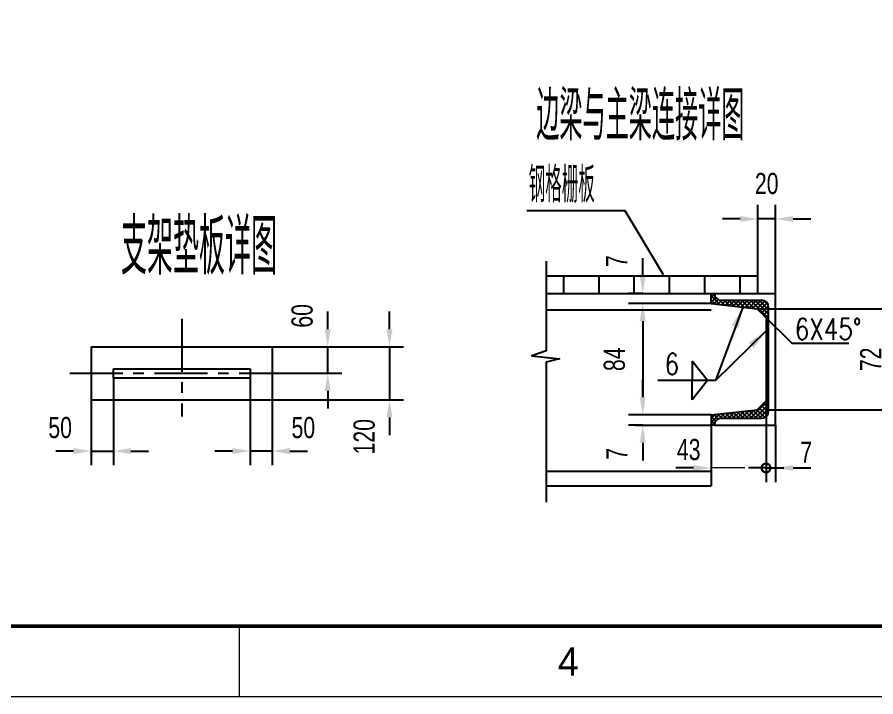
# Model space of a CAD drawing. Extents: x 148 to 221443, y -36682 to 6758.
# Drawn here: x 82567 to 84999, y -23167 to -21242 of the extents above; entities that cross this region are included whole.
import ezdxf
from ezdxf.enums import TextEntityAlignment as Align

# ---------------------------------------------------------------- set-up
doc = ezdxf.new("R2010")
doc.units = 0
doc.header["$LTSCALE"] = 10
doc.header["$MEASUREMENT"] = 0
doc.linetypes.add('CENTERX2', pattern=[4, 2.5, -0.5, 0.5, -0.5])
for name, color, linetype in [('2', 4, 'Continuous'), ('3', 255, 'Continuous'), ('9', 6, 'Continuous'), ('CENTER', 1, 'CENTERX2'), ('WHITE', 7, 'Continuous')]:
    doc.layers.add(name, color=color, linetype=linetype)
doc.layers.add('2（细实线）', color=3, linetype='Continuous', lineweight=20)
doc.layers.add('图框层', color=7, linetype='Continuous', lineweight=15)
doc.styles.add('HZ', font='ROMS.SHX', dxfattribs={"width": 0.75, "bigfont": 'GBCBIG.SHX'})
doc.styles.get("Standard").update_dxf_attribs({"font": 'wison_e.shx', "width": 0.75, "bigfont": 'wison_c.shx'})
doc.styles.add('XW', font='ROMANS.shx', dxfattribs={"width": 0.85})
doc.dimstyles.new('DIM1', dxfattribs={"dimscale": 20, "dimtxt": 3, "dimasz": 2.5, "dimexe": 2, "dimexo": 0, "dimgap": 1, "dimtad": 0, "dimdec": 0, "dimzin": 0, "dimdsep": 46, "dimtxsty": 'Standard', "dimcen": 2, "dimclrd": 3, "dimclre": 3, "dimclrt": 3, "dimadec": 0, "dimazin": 0, "dimtfac": 0.666667, "dimtdec": 0, "dimtofl": 0, "dimtmove": 2, "dimatfit": 1, "dimfxl": 2, "dimtvp": 1.333333, "dimtolj": 1, "dimtzin": 0, "dimarcsym": 0})

# ---------------------------------------------------------------- blocks, each defined once
blk = doc.blocks.new('*D1192')
at = {"layer": '2', "color": 3, "linetype": 'Continuous', "lineweight": -2}
for p, q in [((83621.6, -22125.9), (83621.6, -22075.9)), ((83289.2, -22175.9), (83661.6, -22175.9)), ((83289.2, -22325.9), (83661.6, -22325.9)), ((83621.6, -22375.9), (83621.6, -22425.9))]:
    blk.add_line(p, q, dxfattribs=at)
at = {"layer": '2', "color": 3}
for points in [[(83613.3, -22125.9), (83630, -22125.9), (83621.6, -22175.9)], [(83630, -22375.9), (83613.3, -22375.9), (83621.6, -22325.9)]]:
    blk.add_solid(points, dxfattribs=at)
at = {"layer": 'Defpoints', "color": 0}
for p in [(83289.2, -22175.9), (83289.2, -22325.9), (83621.6, -22325.9)]:
    blk.add_point(p, dxfattribs=at)
at = {"layer": '2', "color": 3, "insert": (83549.9, -22430.5), "char_height": 60, "attachment_point": 5, "rotation": 90}
blk.add_mtext('\\A1;120', dxfattribs=at)
blk = doc.blocks.new('*D1193')
at = {"layer": '2', "color": 3, "linetype": 'Continuous', "lineweight": -2}
for p, q in [((83446.4, -22125.9), (83446.4, -22075.9)), ((83289.2, -22175.9), (83486.4, -22175.9)), ((83289.2, -22250.9), (83486.4, -22250.9)), ((83446.4, -22300.9), (83446.4, -22350.9))]:
    blk.add_line(p, q, dxfattribs=at)
at = {"layer": '2', "color": 3}
for points in [[(83438.1, -22125.9), (83454.8, -22125.9), (83446.4, -22175.9)], [(83454.8, -22300.9), (83438.1, -22300.9), (83446.4, -22250.9)]]:
    blk.add_solid(points, dxfattribs=at)
at = {"layer": 'Defpoints', "color": 0}
for p in [(83289.2, -22175.9), (83289.2, -22250.9), (83446.4, -22250.9)]:
    blk.add_point(p, dxfattribs=at)
at = {"layer": '2', "color": 3, "insert": (83374.2, -22088.2), "char_height": 60, "attachment_point": 5, "rotation": 90}
blk.add_mtext('\\A1;60', dxfattribs=at)
blk = doc.blocks.new('*D1194')
at = {"layer": '2', "color": 3, "linetype": 'Continuous', "lineweight": -2}
for p, q in [((83226.7, -22263.4), (83226.7, -22511)), ((83289.2, -22325.9), (83289.2, -22511)), ((83176.7, -22471), (83126.7, -22471)), ((83339.2, -22471), (83389.2, -22471))]:
    blk.add_line(p, q, dxfattribs=at)
at = {"layer": '2', "color": 3}
for points in [[(83176.7, -22479.4), (83176.7, -22462.7), (83226.7, -22471)], [(83339.2, -22462.7), (83339.2, -22479.4), (83289.2, -22471)]]:
    blk.add_solid(points, dxfattribs=at)
at = {"layer": 'Defpoints', "color": 0}
for p in [(83226.7, -22263.4), (83289.2, -22325.9), (83226.7, -22471)]:
    blk.add_point(p, dxfattribs=at)
at = {"layer": '2', "color": 3, "insert": (83377.4, -22404.8), "char_height": 60, "attachment_point": 5}
blk.add_mtext('\\A1;50', dxfattribs=at)
blk = doc.blocks.new('_DotSmall')
at = {"layer": 'WHITE', "color": 0, "const_width": 0.5}
blk.add_lwpolyline([(-0.0625, 0, 1), (0.0625, 0, 1)], format="xyb", close=True, dxfattribs=at)
blk = doc.blocks.new('*D1195')
at = {"layer": '2', "color": 3, "linetype": 'Continuous', "lineweight": -2}
for p, q in [((84688.1, -22343.5), (84688.1, -22558.9)), ((84715, -22397.7), (84715, -22558.9)), ((84688.1, -22518.9), (84638.1, -22518.9)), ((84765, -22518.9), (84815, -22518.9))]:
    blk.add_line(p, q, dxfattribs=at)
at = {"layer": '2', "color": 3}
blk.add_solid([(84765, -22510.5), (84765, -22527.2), (84715, -22518.9)], dxfattribs=at)
at = {"layer": 'Defpoints', "color": 0}
for p in [(84688.1, -22343.5), (84715, -22397.7), (84715, -22518.9)]:
    blk.add_point(p, dxfattribs=at)
at = {"layer": '2', "color": 3, "lineweight": -2, "xscale": 50, "yscale": 50, "zscale": 50}
blk.add_blockref('_DotSmall', (84688.1, -22518.9), dxfattribs=at)
at = {"layer": '2', "color": 3, "insert": (84801.9, -22474.2), "char_height": 60, "attachment_point": 5}
blk.add_mtext('\\A1;7', dxfattribs=at)
blk = doc.blocks.new('*D1196')
at = {"layer": '2', "color": 3, "linetype": 'Continuous', "lineweight": -2}
for p, q in [((84688.1, -22329.1), (84688.1, -22558.9)), ((84532.5, -22397.7), (84532.5, -22558.9)), ((84482.5, -22518.9), (84432.5, -22518.9)), ((84688.1, -22518.9), (84738.1, -22518.9))]:
    blk.add_line(p, q, dxfattribs=at)
at = {"layer": '2', "color": 3}
blk.add_solid([(84482.5, -22527.2), (84482.5, -22510.5), (84532.5, -22518.9)], dxfattribs=at)
at = {"layer": 'Defpoints', "color": 0}
for p in [(84688.1, -22329.1), (84532.5, -22397.7), (84688.1, -22518.9)]:
    blk.add_point(p, dxfattribs=at)
at = {"layer": '2', "color": 3, "lineweight": -2, "xscale": 50, "yscale": 50, "zscale": 50, "rotation": 180}
blk.add_blockref('_DotSmall', (84688.1, -22518.9), dxfattribs=at)
at = {"layer": '2', "color": 3, "insert": (84469, -22467.1), "char_height": 60, "attachment_point": 5}
blk.add_mtext('\\A1;43', dxfattribs=at)
blk = doc.blocks.new('*D1197')
at = {"layer": '2', "color": 3, "linetype": 'Continuous', "lineweight": -2}
for p, q in [((84663.1, -22068.1), (85104.6, -22068.1)), ((85064.6, -22118.1), (85064.6, -22304.6)), ((84688.1, -22354.6), (85104.6, -22354.6))]:
    blk.add_line(p, q, dxfattribs=at)
at = {"layer": '2', "color": 3}
for points in [[(85072.9, -22118.1), (85056.2, -22118.1), (85064.6, -22068.1)], [(85056.2, -22304.6), (85072.9, -22304.6), (85064.6, -22354.6)]]:
    blk.add_solid(points, dxfattribs=at)
at = {"layer": 'Defpoints', "color": 0}
for p in [(84663.1, -22068.1), (84688.1, -22354.6), (85064.6, -22354.6)]:
    blk.add_point(p, dxfattribs=at)
at = {"layer": '2', "color": 3, "insert": (84984.6, -22211.3), "char_height": 60, "attachment_point": 5, "rotation": 90}
blk.add_mtext('\\A1;72', dxfattribs=at)
blk = doc.blocks.new('*D1198')
at = {"layer": '2', "color": 3, "linetype": 'Continuous', "lineweight": -2}
for p, q in [((84532.5, -22053.4), (84298.7, -22053.4)), ((84338.7, -22103.4), (84338.7, -22318.7)), ((84532.5, -22368.7), (84298.7, -22368.7))]:
    blk.add_line(p, q, dxfattribs=at)
at = {"layer": '2', "color": 3}
for points in [[(84347, -22103.4), (84330.4, -22103.4), (84338.7, -22053.4)], [(84330.4, -22318.7), (84347, -22318.7), (84338.7, -22368.7)]]:
    blk.add_solid(points, dxfattribs=at)
at = {"layer": 'Defpoints', "color": 0}
for p in [(84532.5, -22053.4), (84338.7, -22368.7), (84532.5, -22368.7)]:
    blk.add_point(p, dxfattribs=at)
at = {"layer": '2', "color": 3, "insert": (84258.7, -22211.1), "char_height": 60, "attachment_point": 5, "rotation": 90}
blk.add_mtext('\\A1;84', dxfattribs=at)
blk = doc.blocks.new('*D1199')
at = {"layer": '2', "color": 3, "linetype": 'Continuous', "lineweight": -2}
for p, q in [((84338.7, -22318.7), (84338.7, -22268.7)), ((84338.7, -22368.7), (84298.7, -22368.7)), ((84338.7, -22397.7), (84298.7, -22397.7)), ((84338.7, -22447.7), (84338.7, -22497.7))]:
    blk.add_line(p, q, dxfattribs=at)
at = {"layer": '2', "color": 3}
for points in [[(84330.4, -22318.7), (84347, -22318.7), (84338.7, -22368.7)], [(84347, -22447.7), (84330.4, -22447.7), (84338.7, -22397.7)]]:
    blk.add_solid(points, dxfattribs=at)
at = {"layer": 'Defpoints', "color": 0}
for p in [(84338.7, -22368.7), (84338.7, -22397.7), (84338.7, -22397.7)]:
    blk.add_point(p, dxfattribs=at)
at = {"layer": '2', "color": 3, "insert": (84265.4, -22479), "char_height": 60, "attachment_point": 5, "rotation": 90}
blk.add_mtext('\\A1;7', dxfattribs=at)
blk = doc.blocks.new('*D1200')
at = {"layer": '2', "color": 3, "linetype": 'Continuous', "lineweight": -2}
for p, q in [((84338.7, -21974.4), (84338.7, -21924.4)), ((84338.7, -22024.4), (84298.7, -22024.4)), ((84338.7, -22053.4), (84298.7, -22053.4)), ((84338.7, -22103.4), (84338.7, -22153.4))]:
    blk.add_line(p, q, dxfattribs=at)
at = {"layer": '2', "color": 3}
for points in [[(84330.4, -21974.4), (84347, -21974.4), (84338.7, -22024.4)], [(84347, -22103.4), (84330.4, -22103.4), (84338.7, -22053.4)]]:
    blk.add_solid(points, dxfattribs=at)
at = {"layer": 'Defpoints', "color": 0}
for p in [(84338.7, -22024.4), (84338.7, -22024.4), (84338.7, -22053.4)]:
    blk.add_point(p, dxfattribs=at)
at = {"layer": '2', "color": 3, "insert": (84264.9, -21933.3), "char_height": 60, "attachment_point": 5, "rotation": 90}
blk.add_mtext('\\A1;7', dxfattribs=at)
blk = doc.blocks.new('*D1201')
at = {"layer": '2', "color": 3, "linetype": 'Continuous', "lineweight": -2}
for p, q in [((84665, -22024.4), (84665, -21773.7)), ((84715, -22068.1), (84715, -21773.7)), ((84615, -21813.7), (84565, -21813.7)), ((84765, -21813.7), (84815, -21813.7))]:
    blk.add_line(p, q, dxfattribs=at)
at = {"layer": '2', "color": 3}
for points in [[(84615, -21822.1), (84615, -21805.4), (84665, -21813.7)], [(84765, -21805.4), (84765, -21822.1), (84715, -21813.7)]]:
    blk.add_solid(points, dxfattribs=at)
at = {"layer": 'Defpoints', "color": 0}
for p in [(84715, -21813.7), (84665, -22024.4), (84715, -22068.1)]:
    blk.add_point(p, dxfattribs=at)
at = {"layer": '2', "color": 3, "insert": (84690, -21713.7), "char_height": 60, "attachment_point": 5}
blk.add_mtext('\\A1;20', dxfattribs=at)
blk = doc.blocks.new('*D1214')
at = {"layer": '2', "color": 3, "linetype": 'Continuous', "lineweight": -2}
for p, q in [((82839.2, -22263.4), (82839.2, -22511)), ((82776.7, -22325.9), (82776.7, -22511)), ((82726.7, -22471), (82676.7, -22471)), ((82889.2, -22471), (82939.2, -22471))]:
    blk.add_line(p, q, dxfattribs=at)
at = {"layer": '2', "color": 3}
for points in [[(82726.7, -22479.4), (82726.7, -22462.7), (82776.7, -22471)], [(82889.2, -22462.7), (82889.2, -22479.4), (82839.2, -22471)]]:
    blk.add_solid(points, dxfattribs=at)
at = {"layer": 'Defpoints', "color": 0}
for p in [(82839.2, -22263.4), (82776.7, -22325.9), (82839.2, -22471)]:
    blk.add_point(p, dxfattribs=at)
at = {"layer": '2', "color": 3, "insert": (82688.5, -22404.8), "char_height": 60, "attachment_point": 5}
blk.add_mtext('\\A1;50', dxfattribs=at)
blk = doc.blocks.new('a2')
blk.add_line((15615.59, 9706.74), (15615.59, 9716.74))
at = {"layer": '图框层', "ltscale": 10}
blk.add_lwpolyline([(15311.09, 10126.74), (15905.09, 10126.74), (15905.09, 9706.74), (15311.09, 9706.74)], close=True, dxfattribs=at)
at = {"layer": '图框层', "ltscale": 10, "const_width": 0.5}
blk.add_lwpolyline([(15336.09, 10116.74), (15895.09, 10116.74), (15895.09, 9716.74), (15336.09, 9716.74)], close=True, dxfattribs=at)
at = {"style": 'HZ'}
blk.add_text('4', height=4, dxfattribs=at).set_placement((15662.17, 9711.74), align=Align.MIDDLE)

msp = doc.modelspace()

# ---------------------------------------------------------------- hatches: boundary and pattern name
at = {"layer": '2', "linetype": 'Continuous'}
h = msp.add_hatch(dxfattribs=at)
h.set_pattern_fill('ANSI37', color=3, scale=70, style=0)
h.set_pattern_definition([(45, (70069.351, -27949.217), (-6.1871843, 6.1871843), []), (135, (70069.351, -27949.217), (-6.1871843, -6.1871843), [])])
edge = h.paths.add_edge_path()
edge.add_arc((84675.4807, -22063.9064), 20, 0, 90)
edge.add_line((84675.4807, -22043.9064), (84561.356, -22043.9064))
edge.add_arc((84561.356, -22024.4064), 19.5, 180, 270, ccw=False)
edge.add_line((84541.856, -22024.4064), (84532.5226, -22024.4064))
edge.add_line((84532.5226, -22024.4064), (84532.5226, -22053.4064))
edge.add_line((84532.5226, -22053.4064), (84663.1474, -22068.0731))
edge.add_line((84663.1474, -22068.0731), (84688.1474, -22093.0731))
edge.add_line((84688.1474, -22093.0731), (84688.1474, -22211.0731))
edge.add_line((84688.1474, -22211.0731), (84695.4807, -22211.0731))
edge.add_line((84695.4807, -22211.0731), (84695.4807, -22063.9064))
h = msp.add_hatch(dxfattribs=at)
h.set_pattern_fill('ANSI37', color=3, scale=70, style=0)
h.set_pattern_definition([(315, (70069.351, -16472.929), (-6.1871843, -6.1871843), []), (225, (70069.351, -16472.929), (-6.1871843, 6.1871843), [])])
edge = h.paths.add_edge_path()
edge.add_arc((84675.4807, -22358.2398), 20, 270, 360)
edge.add_line((84695.4807, -22358.2398), (84695.4807, -22211.0731))
edge.add_line((84695.4807, -22211.0731), (84688.1474, -22211.0731))
edge.add_line((84688.1474, -22211.0731), (84688.1474, -22329.0731))
edge.add_line((84688.1474, -22329.0731), (84663.1474, -22354.0731))
edge.add_line((84663.1474, -22354.0731), (84532.5226, -22368.7398))
edge.add_line((84532.5226, -22368.7398), (84532.5226, -22397.7398))
edge.add_line((84532.5226, -22397.7398), (84541.856, -22397.7398))
edge.add_arc((84561.356, -22397.7398), 19.5, 90, 180, ccw=False)
edge.add_line((84561.356, -22378.2398), (84675.4807, -22378.2398))

# ---------------------------------------------------------------- linework, layer by layer
for p, q in [((84065.0692, -21974.5534), (84665.0065, -21974.5534)), ((84114.9807, -22024.4064), (84114.9807, -21974.5534)), ((84214.9807, -22024.4064), (84214.9807, -21974.5534)), ((84314.9807, -22024.4064), (84314.9807, -21974.5534)), ((84414.9807, -22024.4064), (84414.9807, -21974.5534)), ((84514.9807, -22024.4064), (84514.9807, -21974.5534)), ((82776.6665, -22175.8818), (83289.1665, -22175.8818)), ((82776.6665, -22175.8818), (82776.6665, -22325.8818)), ((83289.1665, -22175.8818), (83289.1665, -22325.8818)), ((82839.1665, -22238.3818), (82839.1665, -22263.3818)), ((82839.1665, -22238.3818), (83226.6665, -22238.3818)), ((83226.6665, -22238.3818), (83226.6665, -22263.3818)), ((82839.1665, -22263.3818), (83226.6665, -22263.3818)), ((82776.6665, -22325.8818), (83289.1665, -22325.8818)), ((84532.5226, -22397.7398), (84532.5226, -22569.3689)), ((84065.0692, -22569.3689), (84532.5226, -22569.3689))]:
    msp.add_line(p, q)
at = {"color": 7, "linetype": 'Continuous'}
for p, q in [((84614.9807, -22024.4064), (84614.9807, -21974.5534)), ((84665.0065, -22024.4064), (84665.0065, -21974.5534)), ((84065.0692, -22024.4064), (84714.9807, -22024.4064)), ((84532.5226, -22053.4064), (84532.5226, -22024.4064)), ((84714.9807, -22397.7398), (84714.9807, -22024.4064)), ((84532.5226, -22053.4064), (84663.1474, -22068.0731)), ((84561.356, -22043.9064), (84675.4807, -22043.9064)), ((84663.1474, -22068.0731), (84688.1474, -22093.0731)), ((84695.4807, -22358.2398), (84695.4807, -22063.9064)), ((84688.1474, -22093.0731), (84688.1474, -22329.0731)), ((84663.1474, -22354.0731), (84688.1474, -22329.0731)), ((84532.5226, -22368.7398), (84663.1474, -22354.0731)), ((84532.5226, -22368.7398), (84532.5226, -22397.7398)), ((84541.856, -22397.7398), (84532.5226, -22397.7398)), ((84541.856, -22397.7398), (84714.9807, -22397.7398)), ((84561.356, -22378.2398), (84675.4807, -22378.2398))]:
    msp.add_line(p, q, dxfattribs=at)
at = {"color": 3, "linetype": 'Continuous', "lineweight": 0}
for p, q in [((84688.1474, -22211.0731), (84695.4807, -22211.0731)), ((84628.1474, -22518.8779), (84532.5226, -22518.8779))]:
    msp.add_line(p, q, dxfattribs=at)
at = {"color": 7, "linetype": 'Continuous'}
for centre, radius, start, end in [((84561.356, -22024.4064), 19.5, 180, 270), ((84675.4807, -22063.9064), 20, 0, 90), ((84675.4807, -22358.2398), 20, 270, 0), ((84561.356, -22397.7398), 19.5, 90, 180)]:
    msp.add_arc(centre, radius, start, end, dxfattribs=at)
at = {"layer": '2'}
for p, q in [((84714.9807, -21813.7271), (84665.0065, -21813.7271)), ((83446.4473, -22250.8818), (83446.4473, -22175.8818)), ((83621.6183, -22175.8818), (83621.6183, -22325.8818)), ((82776.6665, -22471.0279), (82839.1665, -22471.0279)), ((83289.1665, -22471.0279), (83226.6665, -22471.0279))]:
    msp.add_line(p, q, dxfattribs=at)
at = {"layer": '2', "color": 3, "linetype": 'Continuous'}
for p, q in [((84622.7538, -22063.5377), (84544.9329, -22270.9364)), ((84680.814, -22085.7398), (84761.7922, -22166.718)), ((84689.0337, -22129.8176), (84544.9329, -22270.9364)), ((84922.9349, -22166.718), (84761.7922, -22166.718)), ((84544.9329, -22270.9364), (84382.0576, -22270.9364)), ((84318.685, -22397.7398), (84532.5226, -22397.7398))]:
    msp.add_line(p, q, dxfattribs=at)
at = {"layer": '2', "color": 7, "linetype": 'Continuous'}
for p, q in [((84522.2617, -22270.9364), (84478.527, -22216.322)), ((84478.527, -22216.322), (84478.527, -22270.9364)), ((84478.527, -22325.5508), (84478.527, -22270.9364)), ((84522.2617, -22270.9364), (84478.527, -22325.5508))]:
    msp.add_line(p, q, dxfattribs=at)
at = {"layer": '2', "color": 3, "linetype": 'Continuous'}
msp.add_lwpolyline([(84010.4483, -21789.331), (84287.6719, -21789.331), (84396.5499, -21971.3881)], dxfattribs=at)
for points in [[(84590.7672, -22115.276), (84609.2762, -22122.8534), (84622.7538, -22063.5377)], [(84639.0012, -22164.4116), (84652.9253, -22178.7684), (84689.0337, -22129.8176)]]:
    msp.add_solid(points, dxfattribs=at)
at = {"layer": '3', "ltscale": 6}
for p, q in [((84065.0692, -22071.0731), (84532.5226, -22071.0731)), ((84065.0692, -22528.348), (84532.5226, -22528.348))]:
    msp.add_line(p, q, dxfattribs=at)
at = {"layer": '9'}
msp.add_lwpolyline([(84065.0692, -21933.0225), (84065.0692, -22187.3988), (84024.8213, -22201.476), (84103.3047, -22209.5201), (84065.0692, -22219.5753), (84065.0692, -22616.0588)], dxfattribs=at)
at = {"layer": 'CENTER', "ltscale": 6}
for p, q in [((83032.9165, -22096.3658), (83032.9165, -22373.5268)), ((82715.844, -22250.8818), (83317.8799, -22250.8818))]:
    msp.add_line(p, q, dxfattribs=at)

# ---------------------------------------------------------------- block references
at = {"layer": '2（细实线）', "xscale": 20, "yscale": 20, "zscale": 20}
msp.add_blockref('a2', (-229115.2049, -217301.8951), dxfattribs=at)

# ---------------------------------------------------------------- texts
at = {"layer": '2', "color": 3, "linetype": 'Continuous', "style": 'HZ', "width": 0.65}
for s, height, p in [('边梁与主梁连接详图', 140, (84037.1313, -21591.3393)), ('钢格栅板', 100, (84015.911, -21767.1467))]:
    msp.add_text(s, height=height, dxfattribs=at).set_placement(p)
msp.add_text('支架垫板详图', height=157.5, dxfattribs=at).set_placement((83081.7853, -21884.0863), align=Align.MIDDLE)
at = {"layer": '2', "color": 3, "linetype": 'Continuous', "style": 'XW', "width": 0.8}
for s, p in [('6X45%%D', (84958.7088, -22125.6127)), ('6', (84442.0543, -22224.2747))]:
    msp.add_text(s, height=60, dxfattribs=at).set_placement(p, align=Align.MIDDLE_RIGHT)

# ---------------------------------------------------------------- dimensions: what is measured, and where the dimension line sits
at = {"layer": '2', "linetype": 'Continuous'}
dim = msp.add_linear_dim(base=(84714.9807, -21813.7271), p1=(84665.0065, -22024.4064), p2=(84714.9807, -22068.0731), text='20', dimstyle='DIM1', dxfattribs=at)
dim.commit()
dim.dimension.update_dxf_attribs({"geometry": '*D1201', "text_midpoint": (84689.9936, -21713.7271)})
at = {"layer": '2', "color": 1, "linetype": 'Continuous'}
for base, p1, p2, picture, middle in [((84338.685, -22024.4064), (84338.685, -22053.4064), (84338.685, -22024.4064), '*D1200', (84264.887, -21933.3234)), ((84338.685, -22397.7398), (84338.685, -22368.7398), (84338.685, -22397.7398), '*D1199', (84265.3655, -22479.0192))]:
    dim = msp.add_linear_dim(base=base, p1=p1, p2=p2, angle=90, text='7', dimstyle='DIM1', dxfattribs=at)
    dim.commit()
    dim.dimension.update_dxf_attribs({"geometry": picture, "text_midpoint": middle, "dimtype": 160})
at = {"layer": '2', "color": 7, "linetype": 'Continuous'}
for base, p1, p2, angle, text, picture, middle in [((83446.4473, -22250.8818), (83289.1665, -22175.8818), (83289.1665, -22250.8818), 270, '60', '*D1193', (83374.1836, -22088.1816)), ((83621.6183, -22325.8818), (83289.1665, -22175.8818), (83289.1665, -22325.8818), 270, '120', '*D1192', (83549.9072, -22430.4605)), ((82839.1665, -22471.0279), (82776.6665, -22325.8818), (82839.1665, -22263.3818), 180, '50', '*D1214', (82688.4616, -22404.7954))]:
    dim = msp.add_linear_dim(base=base, p1=p1, p2=p2, angle=angle, text=text, dimstyle='DIM1', dxfattribs=at)
    dim.commit()
    dim.dimension.update_dxf_attribs({"geometry": picture, "text_midpoint": middle, "dimtype": 160})
at = {"layer": '2', "color": 1, "linetype": 'Continuous'}
for base, p1, p2, text, picture, middle in [((84338.685, -22368.7398), (84532.5226, -22053.4064), (84532.5226, -22368.7398), '84', '*D1198', (84258.685, -22211.0731)), ((85064.5682, -22354.6216), (84663.1474, -22068.0731), (84688.1474, -22354.6216), '72', '*D1197', (84984.5682, -22211.3473))]:
    dim = msp.add_linear_dim(base=base, p1=p1, p2=p2, angle=90, text=text, dimstyle='DIM1', dxfattribs=at)
    dim.commit()
    dim.dimension.update_dxf_attribs({"geometry": picture, "text_midpoint": middle})
at = {"layer": '2', "color": 7, "linetype": 'Continuous'}
dim = msp.add_linear_dim(base=(83226.6665, -22471.0279), p1=(83289.1665, -22325.8818), p2=(83226.6665, -22263.3818), text='50', dimstyle='DIM1', dxfattribs=at)
dim.commit()
dim.dimension.update_dxf_attribs({"geometry": '*D1194', "text_midpoint": (83377.3713, -22404.7954), "dimtype": 160})
at = {"layer": '2', "color": 1, "linetype": 'Continuous'}
for base, p1, p2, text, override, picture, middle in [((84688.1474, -22518.8779), (84532.5226, -22397.7398), (84688.1474, -22329.0731), '43', {"dimblk2": 'DotSmall', "dimsah": 1}, '*D1196', (84468.9596, -22467.1364)), ((84714.9807, -22518.8779), (84688.1474, -22343.4512), (84714.9807, -22397.7398), '7', {"dimblk1": 'DotSmall', "dimsah": 1}, '*D1195', (84801.9199, -22474.2252))]:
    dim = msp.add_linear_dim(base=base, p1=p1, p2=p2, text=text, dimstyle='DIM1', override=override, dxfattribs=at)
    dim.commit()
    dim.dimension.update_dxf_attribs({"geometry": picture, "text_midpoint": middle, "dimtype": 160})

doc.saveas('drawing.dxf')
